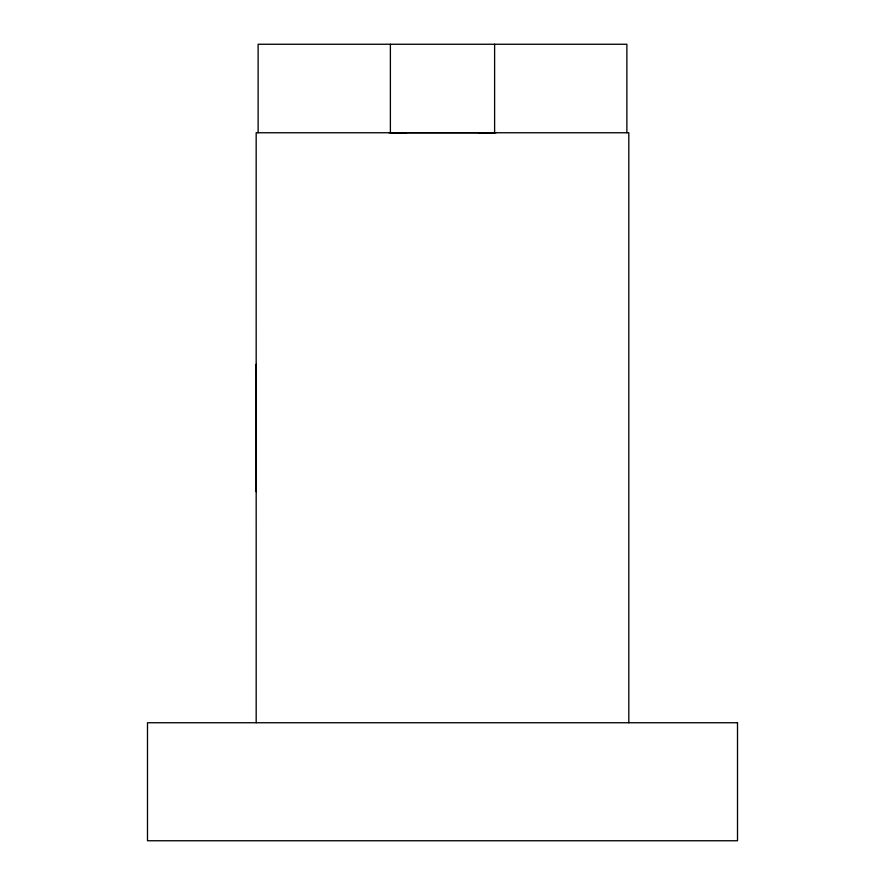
<?xml version="1.0" encoding="UTF-8"?>
<svg xmlns="http://www.w3.org/2000/svg" width="885" height="885" viewBox="0 0 885 885"><rect width="100%" height="100%" fill="white"/><g stroke="black" fill="none" stroke-linecap="round" stroke-linejoin="round"><path stroke-width="1.33" d="M256.174 368.392L256.174 364.421L256.174 491.584L256.174 489.582M388.98 132.75L496.02 132.75M478.475 132.75L494.615 132.628L494.615 44.25M406.525 132.75L390.385 132.628L390.385 44.25M628.815 722.746L628.815 132.75L256.174 132.75L256.185 722.746M626.879 132.75L626.879 44.25L258.121 44.25L258.121 132.75M737.504 722.746L147.496 722.746L147.496 840.75L737.504 840.75L737.504 722.746"/></g></svg>
